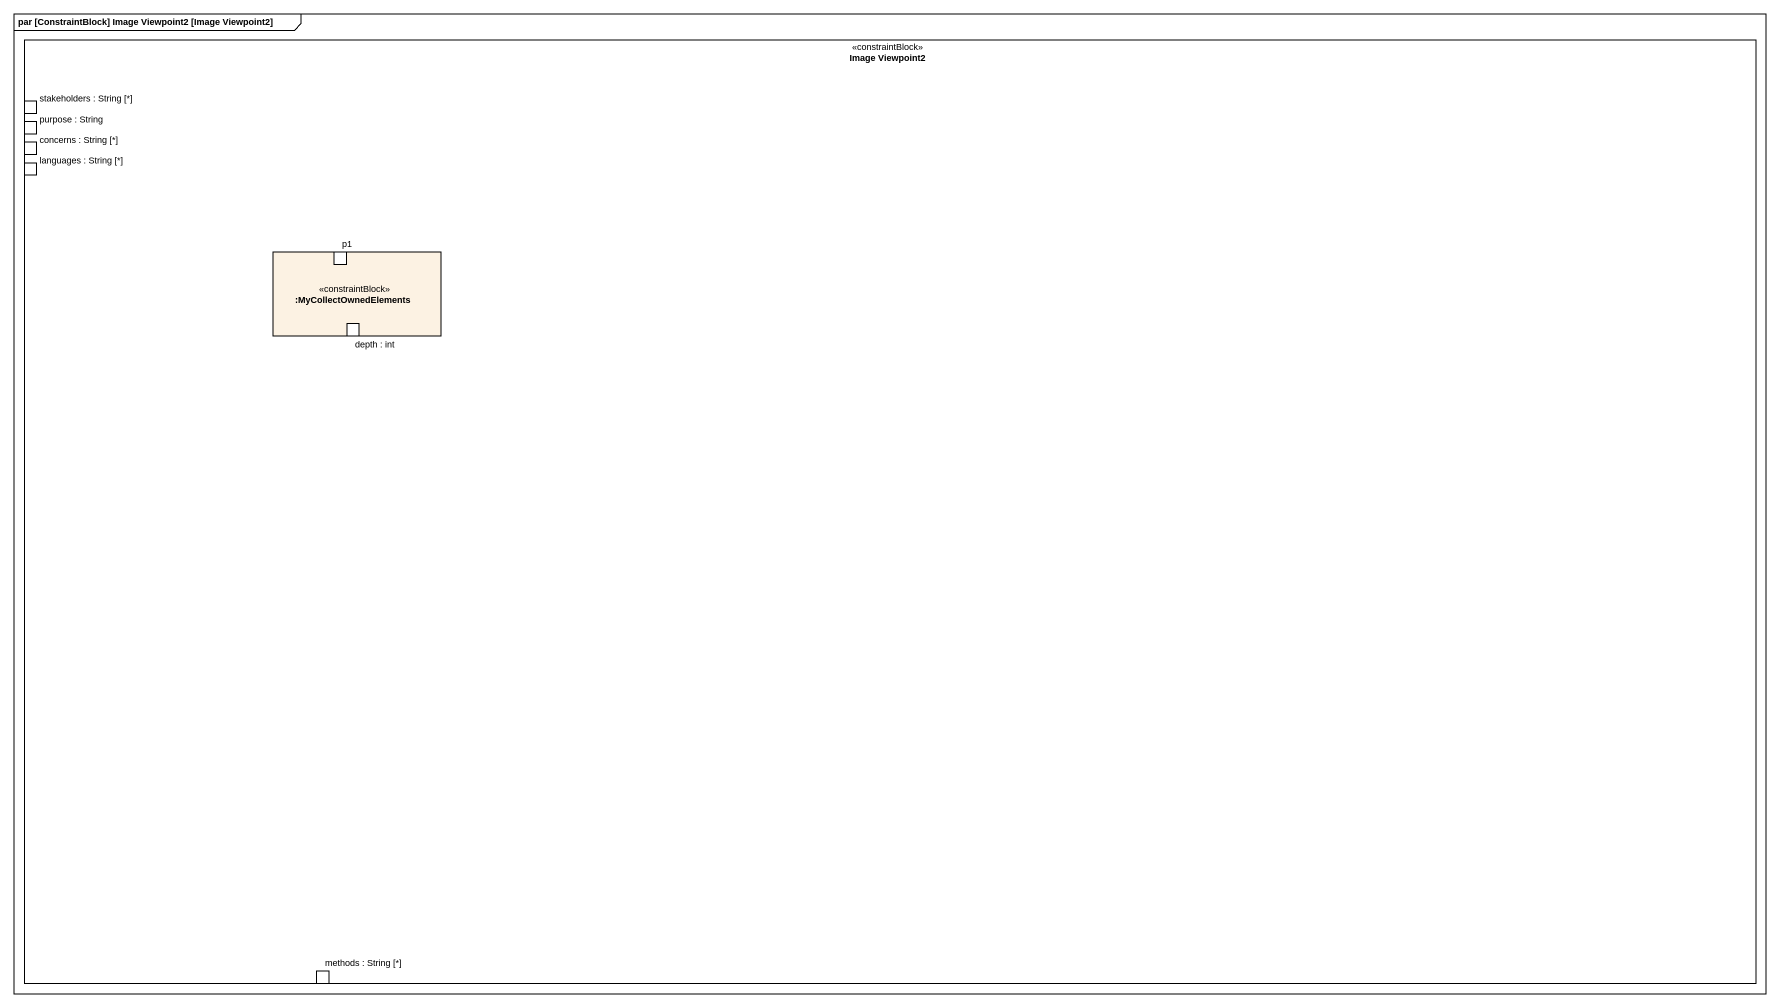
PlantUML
@startuml
mainframe par [ConstraintBlock] Image Viewpoint2 [Image Viewpoint2]
rectangle "Image Viewpoint2" as Image_Viewpoint2 <<constraintBlock>> {
  port "stakeholders : String [*]" as stakeholders_String
  port "purpose : String" as purpose_String
  port "concerns : String [*]" as concerns_String
  port "languages : String [*]" as languages_String
  rectangle ":MyCollectOwnedElements" as MyCollectOwnedElements <<constraintBlock>> {
    port p1
    port "depth : int" as depth_int
  }
  port "methods : String [*]" as methods_String
}
@enduml
